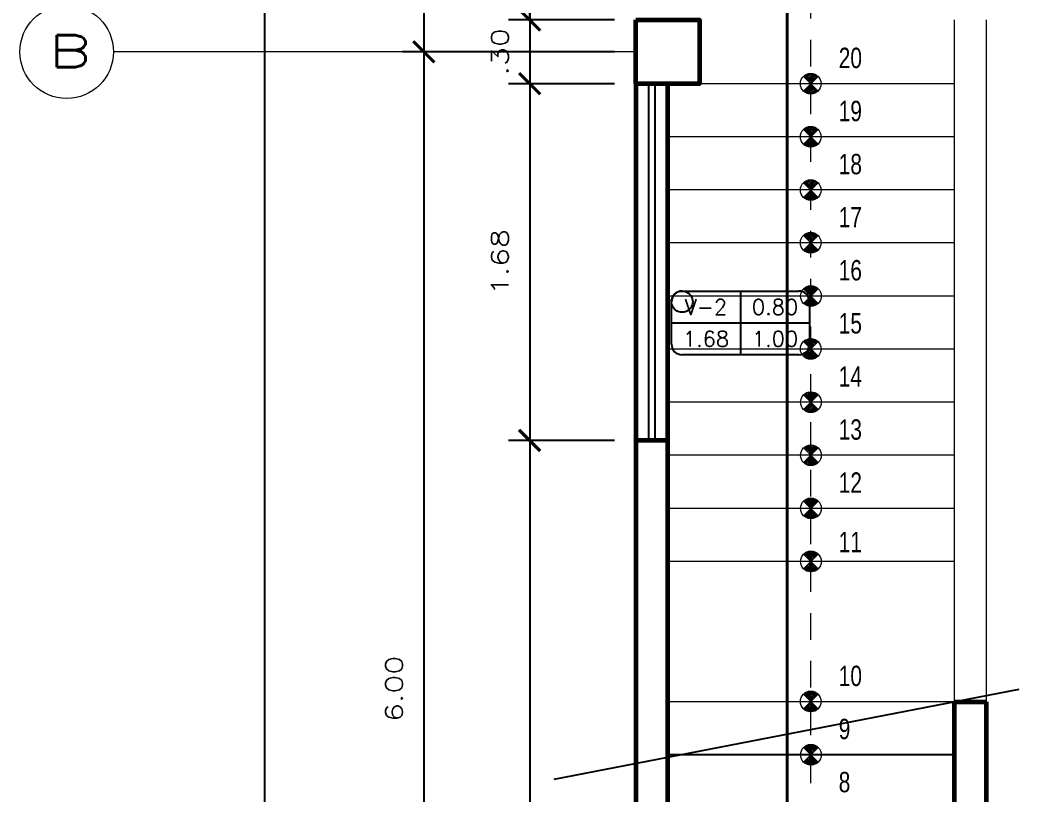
# Model space of a CAD drawing. Header units: millimetres. Extents: x 1313 to 1393.8, y 883.5 to 926.2.
# Drawn here: x 1312.961 to 1317.668, y 910.995 to 914.645 of the extents above; entities that cross this region are included whole.
import ezdxf
from ezdxf.enums import TextEntityAlignment as Align

# ---------------------------------------------------------------- set-up
doc = ezdxf.new("R2010")
doc.units = ezdxf.units.MM
doc.linetypes.add('ACAD_ISO02W100', pattern=[15, 12, -3])
doc.linetypes.add('HIDDEN2', pattern=[0.1875, 0.125, -0.0625])
doc.layers.add('CODIGOS', color=31, linetype='Continuous')
doc.layers.add('Muebles', color=2, linetype='Continuous')
for name, color, linetype, lineweight in [('columnas', 40, 'Continuous', 60), ('cotas', 87, 'Continuous', 15), ('ejes', 147, 'Continuous', 5), ('Linea Corte', 24, 'ACAD_ISO02W100', 70), ('Muros confinados', 3, 'Continuous', 60), ('proy', 42, 'HIDDEN2', 5), ('REFERENCIA', 12, 'Continuous', 5), ('TEXTO', 7, 'Continuous', 5)]:
    doc.layers.add(name, color=color, linetype=linetype, lineweight=lineweight)
doc.styles.add('AN', font='swisscl.ttf')
doc.styles.add('R80-50', font='romans.shx', dxfattribs={"width": 1.3, "height": 0.08})
doc.styles.add('ROMANS', font='romans')
doc.styles.add('TITULOS', font='sanss___.ttf', dxfattribs={"height": 0.3})
doc.dimstyles.new('HORIZONTAL 1.1', dxfattribs={"dimtxt": 0.2, "dimasz": 0.1, "dimexe": 0.1, "dimexo": 0.1, "dimgap": 0.1, "dimtad": 2, "dimzin": 4, "dimdsep": 46, "dimtxsty": 'R80-50', "dimblk": 'ARCHTICK', "dimcen": 0.09, "dimdle": 0.1, "dimclrd": 256, "dimclre": 256, "dimclrt": 7, "dimaunit": 1, "dimazin": 0, "dimtfac": 1, "dimtix": 1, "dimtmove": 0, "dimatfit": 3, "dimldrblk": 'ARCHTICK', "dimfxl": 1, "dimtolj": 1, "dimtzin": 0, "dimarcsym": 0})

# ---------------------------------------------------------------- blocks, each defined once
blk = doc.blocks.new('_ArchTick')
at = {"color": 0, "const_width": 0.15}
blk.add_lwpolyline([(-0.5, -0.5), (0.5, 0.5)], dxfattribs=at)
blk = doc.blocks.new('*D558')
at = {"layer": 'cotas', "lineweight": -2, "transparency": 16777216}
for p, q in [((1315.362599716808, 920.4452182237886), (1315.362599716808, 914.5452182237892)), ((1315.762599716811, 920.3452182237886), (1315.262599716808, 920.3452182237886)), ((1315.762599716811, 914.6452182237892), (1315.262599716808, 914.6452182237892))]:
    blk.add_line(p, q, dxfattribs=at)
at = {"layer": 'Defpoints', "color": 0, "transparency": 16777216}
for p in [(1315.862599716811, 920.3452182237886), (1315.362599716808, 914.6452182237892), (1315.862599716811, 914.6452182237892)]:
    blk.add_point(p, dxfattribs=at)
at = {"layer": 'cotas', "lineweight": -2, "transparency": 16777216, "xscale": 0.1, "yscale": 0.1, "zscale": 0.1}
for p, rotation in [((1315.362599716808, 920.3452182237886), 90), ((1315.362599716808, 914.6452182237892), 270)]:
    blk.add_blockref('_ArchTick', p, dxfattribs=dict(at, rotation=rotation))
at = {"layer": 'cotas', "color": 7, "transparency": 16777216, "insert": (1315.222599716808, 917.4952182237882), "char_height": 0.08, "attachment_point": 5, "rotation": 90, "style": 'R80-50'}
blk.add_mtext('\\A1;5.70', dxfattribs=at)
blk = doc.blocks.new('*D559')
at = {"layer": 'cotas', "lineweight": -2, "transparency": 16777216}
for p, q in [((1315.36259971681, 914.6452182237892), (1315.36259971681, 914.7452182237893)), ((1315.762599716811, 914.6452182237892), (1315.26259971681, 914.6452182237892)), ((1315.36259971681, 914.6452182237892), (1315.36259971681, 914.3452182237891)), ((1315.76259971681, 914.3452182237891), (1315.26259971681, 914.3452182237891)), ((1315.36259971681, 914.3452182237891), (1315.36259971681, 914.245218223789))]:
    blk.add_line(p, q, dxfattribs=at)
at = {"layer": 'Defpoints', "color": 0, "transparency": 16777216}
for p in [(1315.862599716811, 914.6452182237892), (1315.36259971681, 914.3452182237891), (1315.86259971681, 914.3452182237891)]:
    blk.add_point(p, dxfattribs=at)
at = {"layer": 'cotas', "lineweight": -2, "transparency": 16777216, "xscale": 0.1, "yscale": 0.1, "zscale": 0.1}
for p, rotation in [((1315.36259971681, 914.6452182237892), 270), ((1315.36259971681, 914.3452182237891), 90)]:
    blk.add_blockref('_ArchTick', p, dxfattribs=dict(at, rotation=rotation))
at = {"layer": 'cotas', "color": 7, "transparency": 16777216, "insert": (1315.22259971681, 914.4952182237885), "char_height": 0.08, "attachment_point": 5, "rotation": 90, "style": 'R80-50'}
blk.add_mtext('\\A1;.30', dxfattribs=at)
blk = doc.blocks.new('*D560')
at = {"layer": 'cotas', "lineweight": -2, "transparency": 16777216}
for p, q in [((1315.36259971681, 914.4452182237891), (1315.36259971681, 912.5652182237878)), ((1315.76259971681, 914.3452182237891), (1315.26259971681, 914.3452182237891)), ((1315.762599716809, 912.6652182237879), (1315.26259971681, 912.6652182237879))]:
    blk.add_line(p, q, dxfattribs=at)
at = {"layer": 'Defpoints', "color": 0, "transparency": 16777216}
for p in [(1315.86259971681, 914.3452182237891), (1315.36259971681, 912.6652182237879), (1315.862599716809, 912.6652182237879)]:
    blk.add_point(p, dxfattribs=at)
at = {"layer": 'cotas', "lineweight": -2, "transparency": 16777216, "xscale": 0.1, "yscale": 0.1, "zscale": 0.1}
for p, rotation in [((1315.36259971681, 914.3452182237891), 90), ((1315.36259971681, 912.6652182237879), 270)]:
    blk.add_blockref('_ArchTick', p, dxfattribs=dict(at, rotation=rotation))
at = {"layer": 'cotas', "color": 7, "transparency": 16777216, "insert": (1315.22259971681, 913.5052182237878), "char_height": 0.08, "attachment_point": 5, "rotation": 90, "style": 'R80-50'}
blk.add_mtext('\\A1;1.68', dxfattribs=at)
blk = doc.blocks.new('*D561')
at = {"layer": 'cotas', "lineweight": -2, "transparency": 16777216}
for p, q in [((1315.36259971681, 912.7652182237879), (1315.36259971681, 908.6952182237893)), ((1315.762599716809, 912.6652182237879), (1315.26259971681, 912.6652182237879)), ((1315.762599716809, 908.7952182237893), (1315.26259971681, 908.7952182237893))]:
    blk.add_line(p, q, dxfattribs=at)
at = {"layer": 'Defpoints', "color": 0, "transparency": 16777216}
for p in [(1315.862599716809, 912.6652182237879), (1315.36259971681, 908.7952182237893), (1315.862599716809, 908.7952182237893)]:
    blk.add_point(p, dxfattribs=at)
at = {"layer": 'cotas', "lineweight": -2, "transparency": 16777216, "xscale": 0.1, "yscale": 0.1, "zscale": 0.1}
for p, rotation in [((1315.36259971681, 912.6652182237879), 90), ((1315.36259971681, 908.7952182237893), 270)]:
    blk.add_blockref('_ArchTick', p, dxfattribs=dict(at, rotation=rotation))
at = {"layer": 'cotas', "color": 7, "transparency": 16777216, "insert": (1315.22259971681, 910.7302182237879), "char_height": 0.08, "attachment_point": 5, "rotation": 90, "style": 'R80-50'}
blk.add_mtext('\\A1;3.87', dxfattribs=at)
blk = doc.blocks.new('*D572')
at = {"layer": 'cotas', "lineweight": -2, "transparency": 16777216}
for p, q in [((1314.863843276632, 920.5952182237892), (1314.863843276632, 914.3952182237891)), ((1315.76259971681, 920.4952182237892), (1314.763843276632, 920.4952182237892)), ((1315.76259971682, 914.4952182237892), (1314.763843276632, 914.4952182237892))]:
    blk.add_line(p, q, dxfattribs=at)
at = {"layer": 'Defpoints', "color": 0, "transparency": 16777216}
for p in [(1315.86259971681, 920.4952182237892), (1314.863843276632, 914.4952182237892), (1315.86259971682, 914.4952182237892)]:
    blk.add_point(p, dxfattribs=at)
at = {"layer": 'cotas', "lineweight": -2, "transparency": 16777216, "xscale": 0.1, "yscale": 0.1, "zscale": 0.1}
for p, rotation in [((1314.863843276632, 920.4952182237892), 90), ((1314.863843276632, 914.4952182237892), 270)]:
    blk.add_blockref('_ArchTick', p, dxfattribs=dict(at, rotation=rotation))
at = {"layer": 'cotas', "color": 7, "transparency": 16777216, "insert": (1314.723843276631, 917.4952182237885), "char_height": 0.08, "attachment_point": 5, "rotation": 90, "style": 'R80-50'}
blk.add_mtext('\\A1;6.00', dxfattribs=at)
blk = doc.blocks.new('*D573')
at = {"layer": 'cotas', "lineweight": -2, "transparency": 16777216}
for p, q in [((1314.863843276632, 914.595218223789), (1314.863843276632, 908.3952182237894)), ((1315.76259971682, 914.4952182237889), (1314.763843276632, 914.4952182237889)), ((1315.762599716809, 908.4952182237894), (1314.763843276632, 908.4952182237894))]:
    blk.add_line(p, q, dxfattribs=at)
at = {"layer": 'Defpoints', "color": 0, "transparency": 16777216}
for p in [(1315.86259971682, 914.4952182237889), (1314.863843276632, 908.4952182237894), (1315.862599716809, 908.4952182237894)]:
    blk.add_point(p, dxfattribs=at)
at = {"layer": 'cotas', "lineweight": -2, "transparency": 16777216, "xscale": 0.1, "yscale": 0.1, "zscale": 0.1}
for p, rotation in [((1314.863843276632, 914.4952182237889), 90), ((1314.863843276632, 908.4952182237894), 270)]:
    blk.add_blockref('_ArchTick', p, dxfattribs=dict(at, rotation=rotation))
at = {"layer": 'cotas', "color": 7, "transparency": 16777216, "insert": (1314.723843276631, 911.4952182237885), "char_height": 0.08, "attachment_point": 5, "rotation": 90, "style": 'R80-50'}
blk.add_mtext('\\A1;6.00', dxfattribs=at)
blk = doc.blocks.new('*D399')
at = {"layer": 'cotas', "lineweight": -2, "transparency": 16777216}
for p, q in [((1314.113843276632, 923.0952182237892), (1314.113843276632, 908.3952182237887)), ((1315.76259971681, 922.9952182237892), (1314.013843276632, 922.9952182237892)), ((1315.762599716809, 908.4952182237887), (1314.013843276632, 908.4952182237887))]:
    blk.add_line(p, q, dxfattribs=at)
at = {"layer": 'Defpoints', "color": 0, "transparency": 16777216}
for p in [(1315.86259971681, 922.9952182237892), (1314.113843276632, 908.4952182237887), (1315.862599716809, 908.4952182237887)]:
    blk.add_point(p, dxfattribs=at)
at = {"layer": 'cotas', "lineweight": -2, "transparency": 16777216, "xscale": 0.1, "yscale": 0.1, "zscale": 0.1}
for p, rotation in [((1314.113843276632, 922.9952182237892), 90), ((1314.113843276632, 908.4952182237887), 270)]:
    blk.add_blockref('_ArchTick', p, dxfattribs=dict(at, rotation=rotation))
at = {"layer": 'cotas', "color": 7, "transparency": 16777216, "insert": (1313.859316527661, 915.7452182237882), "char_height": 0.3, "attachment_point": 5, "rotation": 90, "style": 'TITULOS'}
blk.add_mtext('\\A1;14.50', dxfattribs=at)
blk = doc.blocks.new('VANOS')
at = {"color": 2}
for p, q in [((-0.2749999999999915, 0.1499999999999968), (0.2750000000000057, 0.1500000000000004)), ((0, 0.1499999999999986), (0, -0.1500000000000021)), ((-0.3250000000000171, -0.100000000000005), (-0.3250000000000171, 0.09999999999999964)), ((0.3250000000000028, 0.09999999999999964), (0.3250000000000028, -0.09999999999999787)), ((-0.3250000000000028, 0), (0.3250000000000028, 0)), ((0.2749999999999915, -0.1500000000000039), (-0.2750000000000057, -0.1500000000000039))]:
    blk.add_line(p, q, dxfattribs=at)
for centre, radius, start, end in [((-0.2750000000000057, 0.1000000000000014), 0.04999999999999716, 180, 180.000000000001), ((-0.2749999999999915, 0.1000000000000014), 0.05, 90, 180), ((0.2750000000000057, 0.1000000000000014), 0.04999999999999805, 90, 90), ((0.2750000000000057, 0.09999999999999787), 0.05, 0, 89.99999999999984), ((-0.2750000000000057, -0.1000000000000014), 0.04999999999999893, 179.999999999998, 270), ((0.2749999999999915, -0.1000000000000014), 0.05000000000000071, 270.0000000000041, 4.071109992273244e-12)]:
    blk.add_arc(centre, radius, start, end, dxfattribs=at)
at = {"color": 3, "style": 'ROMANS'}
for tag, p in [('VANO', (-0.1625000000000085, 0.07499999999999751)), ('ALFEIZAR', (0.1625000000000085, 0.07500000000000107)), ('ANCHO', (-0.1624999999999943, -0.07500000000000107)), ('ALTURA', (0.1625000000000085, -0.07499999999999929))]:
    blk.add_attdef(tag, text='', height=0.0725, dxfattribs=at).set_placement(p, align=Align.MIDDLE)

msp = doc.modelspace()

# ---------------------------------------------------------------- hatches: boundary and pattern name
at = {"layer": 'REFERENCIA'}
h = msp.add_hatch(dxfattribs=at)
h.set_pattern_fill('BASKETWV,_O', color=256, scale=0.04000000000000001, angle=90)
h.set_pattern_definition([(135.0000000000092, (1467.554412622185, 948.3023574898646), (-0.03535533905932852, 0.007071067811859809), [0.04000000000000001, -0.02]), (135.0000000000092, (1467.550877088279, 948.2988219559586), (-0.03535533905932852, 0.007071067811859809), [0.04000000000000001, -0.02]), (135.0000000000092, (1467.547341554373, 948.2952864220526), (-0.03535533905932852, 0.007071067811859809), [0.04000000000000001, -0.02]), (135.0000000000092, (1467.543806020467, 948.2917508881467), (-0.03535533905932852, 0.007071067811859809), [0.04000000000000001, -0.02]), (135.0000000000092, (1467.540270486561, 948.2882153542407), (-0.03535533905932852, 0.007071067811859809), [-0.01, 0.02, -0.03000000000000001]), (225.0000000000092, (1467.53319941875, 948.2952864220526), (0.007071067811871145, -0.03535533905932625), [0.02, -0.02]), (225.0000000000092, (1467.529663884844, 948.2988219559586), (0.007071067811871145, -0.03535533905932625), [0.02, -0.02]), (225.0000000000092, (1467.526128350938, 948.3023574898646), (0.007071067811871145, -0.03535533905932625), [0.02, -0.02]), (225.0000000000092, (1467.522592817032, 948.3058930237705), (0.007071067811871145, -0.03535533905932625), [0.02, -0.02]), (225.0000000000092, (1467.519057283126, 948.3094285576765), (0.007071067811871145, -0.03535533905932625), [0.02, -0.02])])
h.paths.add_polyline_path([(1316.652151178251, 914.3107237262686, 0.414213562373044), (1316.721140173289, 914.3107237262686), (1316.68664567577, 914.3452182237877)])
h.paths.add_polyline_path([(1316.652151178251, 914.3797127213068), (1316.68664567577, 914.3452182237877), (1316.721140173289, 914.3797127213068, 0.4142135623730951)])
h = msp.add_hatch(dxfattribs=at)
h.set_pattern_fill('BASKETWV,_O', color=256, scale=0.04000000000000001, angle=90)
h.set_pattern_definition([(135.0000000000092, (1467.554412622185, 948.0523574898646), (-0.03535533905932852, 0.007071067811859809), [0.04000000000000001, -0.02]), (135.0000000000092, (1467.550877088279, 948.0488219559586), (-0.03535533905932852, 0.007071067811859809), [0.04000000000000001, -0.02]), (135.0000000000092, (1467.547341554373, 948.0452864220526), (-0.03535533905932852, 0.007071067811859809), [0.04000000000000001, -0.02]), (135.0000000000092, (1467.543806020467, 948.0417508881467), (-0.03535533905932852, 0.007071067811859809), [0.04000000000000001, -0.02]), (135.0000000000092, (1467.540270486561, 948.0382153542407), (-0.03535533905932852, 0.007071067811859809), [-0.01, 0.02, -0.03000000000000001]), (225.0000000000092, (1467.53319941875, 948.0452864220526), (0.007071067811871145, -0.03535533905932625), [0.02, -0.02]), (225.0000000000092, (1467.529663884844, 948.0488219559586), (0.007071067811871145, -0.03535533905932625), [0.02, -0.02]), (225.0000000000092, (1467.526128350938, 948.0523574898646), (0.007071067811871145, -0.03535533905932625), [0.02, -0.02]), (225.0000000000092, (1467.522592817032, 948.0558930237705), (0.007071067811871145, -0.03535533905932625), [0.02, -0.02]), (225.0000000000092, (1467.519057283126, 948.0594285576765), (0.007071067811871145, -0.03535533905932625), [0.02, -0.02])])
h.paths.add_polyline_path([(1316.652151178251, 914.0607237262686, 0.414213562373044), (1316.721140173289, 914.0607237262686), (1316.68664567577, 914.0952182237877)])
h.paths.add_polyline_path([(1316.652151178251, 914.1297127213068), (1316.68664567577, 914.0952182237877), (1316.721140173289, 914.1297127213068, 0.4142135623730951)])
h = msp.add_hatch(dxfattribs=at)
h.set_pattern_fill('BASKETWV,_O', color=256, scale=0.04000000000000001, angle=90)
h.set_pattern_definition([(135.0000000000092, (1467.554412622185, 947.8014034488149), (-0.03535533905932852, 0.007071067811859809), [0.04000000000000001, -0.02]), (135.0000000000092, (1467.550877088279, 947.7978679149089), (-0.03535533905932852, 0.007071067811859809), [0.04000000000000001, -0.02]), (135.0000000000092, (1467.547341554373, 947.794332381003), (-0.03535533905932852, 0.007071067811859809), [0.04000000000000001, -0.02]), (135.0000000000092, (1467.543806020467, 947.790796847097), (-0.03535533905932852, 0.007071067811859809), [0.04000000000000001, -0.02]), (135.0000000000092, (1467.540270486561, 947.787261313191), (-0.03535533905932852, 0.007071067811859809), [-0.01, 0.02, -0.03000000000000001]), (225.0000000000092, (1467.53319941875, 947.794332381003), (0.007071067811871145, -0.03535533905932625), [0.02, -0.02]), (225.0000000000092, (1467.529663884844, 947.7978679149089), (0.007071067811871145, -0.03535533905932625), [0.02, -0.02]), (225.0000000000092, (1467.526128350938, 947.8014034488149), (0.007071067811871145, -0.03535533905932625), [0.02, -0.02]), (225.0000000000092, (1467.522592817032, 947.8049389827208), (0.007071067811871145, -0.03535533905932625), [0.02, -0.02]), (225.0000000000092, (1467.519057283126, 947.8084745166268), (0.007071067811871145, -0.03535533905932625), [0.02, -0.02])])
h.paths.add_polyline_path([(1316.652151178251, 913.809769685219, 0.414213562373044), (1316.721140173289, 913.809769685219), (1316.68664567577, 913.844264182738)])
h.paths.add_polyline_path([(1316.652151178251, 913.8787586802571), (1316.68664567577, 913.844264182738), (1316.721140173289, 913.8787586802571, 0.4142135623730951)])
h = msp.add_hatch(dxfattribs=at)
h.set_pattern_fill('BASKETWV,_O', color=256, scale=0.04000000000000001, angle=90)
h.set_pattern_definition([(135.0000000000092, (1467.554412622185, 947.5533115309142), (-0.03535533905932852, 0.007071067811859809), [0.04000000000000001, -0.02]), (135.0000000000092, (1467.550877088279, 947.5497759970083), (-0.03535533905932852, 0.007071067811859809), [0.04000000000000001, -0.02]), (135.0000000000092, (1467.547341554373, 947.5462404631023), (-0.03535533905932852, 0.007071067811859809), [0.04000000000000001, -0.02]), (135.0000000000092, (1467.543806020467, 947.5427049291964), (-0.03535533905932852, 0.007071067811859809), [0.04000000000000001, -0.02]), (135.0000000000092, (1467.540270486561, 947.5391693952904), (-0.03535533905932852, 0.007071067811859809), [-0.01, 0.02, -0.03000000000000001]), (225.0000000000092, (1467.53319941875, 947.5462404631023), (0.007071067811871145, -0.03535533905932625), [0.02, -0.02]), (225.0000000000092, (1467.529663884844, 947.5497759970083), (0.007071067811871145, -0.03535533905932625), [0.02, -0.02]), (225.0000000000092, (1467.526128350938, 947.5533115309142), (0.007071067811871145, -0.03535533905932625), [0.02, -0.02]), (225.0000000000092, (1467.522592817032, 947.5568470648202), (0.007071067811871145, -0.03535533905932625), [0.02, -0.02]), (225.0000000000092, (1467.519057283126, 947.5603825987262), (0.007071067811871145, -0.03535533905932625), [0.02, -0.02])])
h.paths.add_polyline_path([(1316.652151178251, 913.5616777673183, 0.414213562373044), (1316.721140173289, 913.5616777673183), (1316.68664567577, 913.5961722648374)])
h.paths.add_polyline_path([(1316.652151178251, 913.6306667623564), (1316.68664567577, 913.5961722648374), (1316.721140173289, 913.6306667623564, 0.4142135623730951)])
h = msp.add_hatch(dxfattribs=at)
h.set_pattern_fill('BASKETWV,_O', color=256, scale=0.04000000000000001, angle=90)
h.set_pattern_definition([(135.0000000000092, (1467.555366663234, 947.302357489865), (-0.03535533905932852, 0.007071067811859809), [0.04000000000000001, -0.02]), (135.0000000000092, (1467.551831129328, 947.298821955959), (-0.03535533905932852, 0.007071067811859809), [0.04000000000000001, -0.02]), (135.0000000000092, (1467.548295595422, 947.2952864220531), (-0.03535533905932852, 0.007071067811859809), [0.04000000000000001, -0.02]), (135.0000000000092, (1467.544760061516, 947.2917508881471), (-0.03535533905932852, 0.007071067811859809), [0.04000000000000001, -0.02]), (135.0000000000092, (1467.54122452761, 947.2882153542412), (-0.03535533905932852, 0.007071067811859809), [-0.01, 0.02, -0.03000000000000001]), (225.0000000000092, (1467.534153459798, 947.2952864220531), (0.007071067811871145, -0.03535533905932625), [0.02, -0.02]), (225.0000000000092, (1467.530617925892, 947.298821955959), (0.007071067811871145, -0.03535533905932625), [0.02, -0.02]), (225.0000000000092, (1467.527082391986, 947.302357489865), (0.007071067811871145, -0.03535533905932625), [0.02, -0.02]), (225.0000000000092, (1467.52354685808, 947.305893023771), (0.007071067811871145, -0.03535533905932625), [0.02, -0.02]), (225.0000000000092, (1467.520011324174, 947.3094285576769), (0.007071067811871145, -0.03535533905932625), [0.02, -0.02])])
h.paths.add_polyline_path([(1316.6531052193, 913.3107237262691, 0.414213562373044), (1316.722094214338, 913.3107237262691), (1316.687599716819, 913.3452182237882)])
h.paths.add_polyline_path([(1316.6531052193, 913.3797127213072), (1316.687599716819, 913.3452182237882), (1316.722094214338, 913.3797127213072, 0.4142135623730951)])
h = msp.add_hatch(dxfattribs=at)
h.set_pattern_fill('BASKETWV,_O', color=256, scale=0.04000000000000001, angle=90)
h.set_pattern_definition([(135.0000000000092, (1467.554412622185, 947.0533115309142), (-0.03535533905932852, 0.007071067811859809), [0.04000000000000001, -0.02]), (135.0000000000092, (1467.550877088279, 947.0497759970083), (-0.03535533905932852, 0.007071067811859809), [0.04000000000000001, -0.02]), (135.0000000000092, (1467.547341554373, 947.0462404631023), (-0.03535533905932852, 0.007071067811859809), [0.04000000000000001, -0.02]), (135.0000000000092, (1467.543806020467, 947.0427049291964), (-0.03535533905932852, 0.007071067811859809), [0.04000000000000001, -0.02]), (135.0000000000092, (1467.540270486561, 947.0391693952904), (-0.03535533905932852, 0.007071067811859809), [-0.01, 0.02, -0.03000000000000001]), (225.0000000000092, (1467.53319941875, 947.0462404631023), (0.007071067811871145, -0.03535533905932625), [0.02, -0.02]), (225.0000000000092, (1467.529663884844, 947.0497759970083), (0.007071067811871145, -0.03535533905932625), [0.02, -0.02]), (225.0000000000092, (1467.526128350938, 947.0533115309142), (0.007071067811871145, -0.03535533905932625), [0.02, -0.02]), (225.0000000000092, (1467.522592817032, 947.0568470648202), (0.007071067811871145, -0.03535533905932625), [0.02, -0.02]), (225.0000000000092, (1467.519057283126, 947.0603825987262), (0.007071067811871145, -0.03535533905932625), [0.02, -0.02])])
h.paths.add_polyline_path([(1316.652151178251, 913.0616777673183, 0.414213562373044), (1316.721140173289, 913.0616777673183), (1316.68664567577, 913.0961722648374)])
h.paths.add_polyline_path([(1316.652151178251, 913.1306667623564), (1316.68664567577, 913.0961722648374), (1316.721140173289, 913.1306667623564, 0.4142135623730951)])
h = msp.add_hatch(dxfattribs=at)
h.set_pattern_fill('BASKETWV,_O', color=256, scale=0.04000000000000001, angle=90)
h.set_pattern_definition([(135.0000000000092, (1467.555366663234, 946.802357489865), (-0.03535533905932852, 0.007071067811859809), [0.04000000000000001, -0.02]), (135.0000000000092, (1467.551831129328, 946.798821955959), (-0.03535533905932852, 0.007071067811859809), [0.04000000000000001, -0.02]), (135.0000000000092, (1467.548295595422, 946.7952864220531), (-0.03535533905932852, 0.007071067811859809), [0.04000000000000001, -0.02]), (135.0000000000092, (1467.544760061516, 946.7917508881471), (-0.03535533905932852, 0.007071067811859809), [0.04000000000000001, -0.02]), (135.0000000000092, (1467.54122452761, 946.7882153542412), (-0.03535533905932852, 0.007071067811859809), [-0.01, 0.02, -0.03000000000000001]), (225.0000000000092, (1467.534153459798, 946.7952864220531), (0.007071067811871145, -0.03535533905932625), [0.02, -0.02]), (225.0000000000092, (1467.530617925892, 946.798821955959), (0.007071067811871145, -0.03535533905932625), [0.02, -0.02]), (225.0000000000092, (1467.527082391986, 946.802357489865), (0.007071067811871145, -0.03535533905932625), [0.02, -0.02]), (225.0000000000092, (1467.52354685808, 946.805893023771), (0.007071067811871145, -0.03535533905932625), [0.02, -0.02]), (225.0000000000092, (1467.520011324174, 946.8094285576769), (0.007071067811871145, -0.03535533905932625), [0.02, -0.02])])
h.paths.add_polyline_path([(1316.6531052193, 912.8107237262691, 0.414213562373044), (1316.722094214338, 912.8107237262691), (1316.687599716819, 912.8452182237882)])
h.paths.add_polyline_path([(1316.6531052193, 912.8797127213072), (1316.687599716819, 912.8452182237882), (1316.722094214338, 912.8797127213072, 0.4142135623730951)])
h = msp.add_hatch(dxfattribs=at)
h.set_pattern_fill('BASKETWV,_O', color=256, scale=0.04000000000000001, angle=90)
h.set_pattern_definition([(135.0000000000092, (1467.555366663235, 946.5523574898655), (-0.03535533905932852, 0.007071067811859809), [0.04000000000000001, -0.02]), (135.0000000000092, (1467.551831129329, 946.5488219559595), (-0.03535533905932852, 0.007071067811859809), [0.04000000000000001, -0.02]), (135.0000000000092, (1467.548295595423, 946.5452864220536), (-0.03535533905932852, 0.007071067811859809), [0.04000000000000001, -0.02]), (135.0000000000092, (1467.544760061517, 946.5417508881476), (-0.03535533905932852, 0.007071067811859809), [0.04000000000000001, -0.02]), (135.0000000000092, (1467.541224527611, 946.5382153542416), (-0.03535533905932852, 0.007071067811859809), [-0.01, 0.02, -0.03000000000000001]), (225.0000000000092, (1467.534153459799, 946.5452864220536), (0.007071067811871145, -0.03535533905932625), [0.02, -0.02]), (225.0000000000092, (1467.530617925893, 946.5488219559595), (0.007071067811871145, -0.03535533905932625), [0.02, -0.02]), (225.0000000000092, (1467.527082391987, 946.5523574898655), (0.007071067811871145, -0.03535533905932625), [0.02, -0.02]), (225.0000000000092, (1467.523546858081, 946.5558930237714), (0.007071067811871145, -0.03535533905932625), [0.02, -0.02]), (225.0000000000092, (1467.520011324175, 946.5594285576774), (0.007071067811871145, -0.03535533905932625), [0.02, -0.02])])
h.paths.add_polyline_path([(1316.6531052193, 912.5607237262695, 0.414213562373044), (1316.722094214338, 912.5607237262695), (1316.687599716819, 912.5952182237886)])
h.paths.add_polyline_path([(1316.6531052193, 912.6297127213077), (1316.687599716819, 912.5952182237886), (1316.722094214338, 912.6297127213077, 0.4142135623730951)])
h = msp.add_hatch(dxfattribs=at)
h.set_pattern_fill('BASKETWV,_O', color=256, scale=0.04000000000000001, angle=90)
h.set_pattern_definition([(135.0000000000092, (1467.555366663235, 946.302357489865), (-0.03535533905932852, 0.007071067811859809), [0.04000000000000001, -0.02]), (135.0000000000092, (1467.551831129329, 946.298821955959), (-0.03535533905932852, 0.007071067811859809), [0.04000000000000001, -0.02]), (135.0000000000092, (1467.548295595423, 946.2952864220531), (-0.03535533905932852, 0.007071067811859809), [0.04000000000000001, -0.02]), (135.0000000000092, (1467.544760061517, 946.2917508881471), (-0.03535533905932852, 0.007071067811859809), [0.04000000000000001, -0.02]), (135.0000000000092, (1467.541224527611, 946.2882153542412), (-0.03535533905932852, 0.007071067811859809), [-0.01, 0.02, -0.03000000000000001]), (225.0000000000092, (1467.534153459799, 946.2952864220531), (0.007071067811871145, -0.03535533905932625), [0.02, -0.02]), (225.0000000000092, (1467.530617925893, 946.298821955959), (0.007071067811871145, -0.03535533905932625), [0.02, -0.02]), (225.0000000000092, (1467.527082391987, 946.302357489865), (0.007071067811871145, -0.03535533905932625), [0.02, -0.02]), (225.0000000000092, (1467.523546858081, 946.305893023771), (0.007071067811871145, -0.03535533905932625), [0.02, -0.02]), (225.0000000000092, (1467.520011324175, 946.3094285576765), (0.007071067811871145, -0.03535533905932625), [0.02, -0.02])])
h.paths.add_polyline_path([(1316.6531052193, 912.3107237262691, 0.414213562373044), (1316.722094214338, 912.3107237262691), (1316.687599716819, 912.3452182237882)])
h.paths.add_polyline_path([(1316.6531052193, 912.3797127213072), (1316.687599716819, 912.3452182237882), (1316.722094214338, 912.3797127213072, 0.4142135623730951)])
h = msp.add_hatch(dxfattribs=at)
h.set_pattern_fill('BASKETWV,_O', color=256, scale=0.04000000000000001, angle=90)
h.set_pattern_definition([(135.0000000000092, (1467.555366663235, 946.052357489865), (-0.03535533905932852, 0.007071067811859809), [0.04000000000000001, -0.02]), (135.0000000000092, (1467.551831129329, 946.048821955959), (-0.03535533905932852, 0.007071067811859809), [0.04000000000000001, -0.02]), (135.0000000000092, (1467.548295595423, 946.0452864220531), (-0.03535533905932852, 0.007071067811859809), [0.04000000000000001, -0.02]), (135.0000000000092, (1467.544760061517, 946.0417508881471), (-0.03535533905932852, 0.007071067811859809), [0.04000000000000001, -0.02]), (135.0000000000092, (1467.541224527611, 946.0382153542412), (-0.03535533905932852, 0.007071067811859809), [-0.01, 0.02, -0.03000000000000001]), (225.0000000000092, (1467.534153459799, 946.0452864220531), (0.007071067811871145, -0.03535533905932625), [0.02, -0.02]), (225.0000000000092, (1467.530617925893, 946.048821955959), (0.007071067811871145, -0.03535533905932625), [0.02, -0.02]), (225.0000000000092, (1467.527082391987, 946.052357489865), (0.007071067811871145, -0.03535533905932625), [0.02, -0.02]), (225.0000000000092, (1467.523546858081, 946.055893023771), (0.007071067811871145, -0.03535533905932625), [0.02, -0.02]), (225.0000000000092, (1467.520011324175, 946.0594285576769), (0.007071067811871145, -0.03535533905932625), [0.02, -0.02])])
h.paths.add_polyline_path([(1316.6531052193, 912.0607237262691, 0.414213562373044), (1316.722094214338, 912.0607237262691), (1316.687599716819, 912.0952182237882)])
h.paths.add_polyline_path([(1316.6531052193, 912.1297127213072), (1316.687599716819, 912.0952182237882), (1316.722094214338, 912.1297127213072, 0.4142135623730951)])
h = msp.add_hatch(dxfattribs=at)
h.set_pattern_fill('BASKETWV,_O', color=256, scale=0.04000000000000001, angle=90)
h.set_pattern_definition([(135.0000000000092, (1467.554412622177, 945.3930297411541), (-0.03535533905932852, 0.007071067811859809), [0.04000000000000001, -0.02]), (135.0000000000092, (1467.550877088271, 945.3894942072482), (-0.03535533905932852, 0.007071067811859809), [0.04000000000000001, -0.02]), (135.0000000000092, (1467.547341554365, 945.3859586733422), (-0.03535533905932852, 0.007071067811859809), [0.04000000000000001, -0.02]), (135.0000000000092, (1467.543806020459, 945.3824231394362), (-0.03535533905932852, 0.007071067811859809), [0.04000000000000001, -0.02]), (135.0000000000092, (1467.540270486553, 945.3788876055303), (-0.03535533905932852, 0.007071067811859809), [-0.01, 0.02, -0.03000000000000001]), (225.0000000000092, (1467.533199418741, 945.3859586733422), (0.007071067811871145, -0.03535533905932625), [0.02, -0.02]), (225.0000000000092, (1467.529663884835, 945.3894942072482), (0.007071067811871145, -0.03535533905932625), [0.02, -0.02]), (225.0000000000092, (1467.526128350929, 945.3930297411541), (0.007071067811871145, -0.03535533905932625), [0.02, -0.02]), (225.0000000000092, (1467.522592817023, 945.3965652750601), (0.007071067811871145, -0.03535533905932625), [0.02, -0.02]), (225.0000000000092, (1467.519057283117, 945.400100808966), (0.007071067811871145, -0.03535533905932625), [0.02, -0.02])])
h.paths.add_polyline_path([(1316.652151178242, 911.4013959775582, 0.414213562373044), (1316.72114017328, 911.4013959775582), (1316.686645675761, 911.4358904750773)])
h.paths.add_polyline_path([(1316.652151178242, 911.4703849725963), (1316.686645675761, 911.4358904750773), (1316.72114017328, 911.4703849725963, 0.4142135623730951)])
h = msp.add_hatch(dxfattribs=at)
h.set_pattern_fill('BASKETWV,_O', color=256, scale=0.04000000000000001, angle=90)
h.set_pattern_definition([(135.0000000000092, (1467.555366663225, 945.1420757001049), (-0.03535533905932852, 0.007071067811859809), [0.04000000000000001, -0.02]), (135.0000000000092, (1467.551831129319, 945.1385401661989), (-0.03535533905932852, 0.007071067811859809), [0.04000000000000001, -0.02]), (135.0000000000092, (1467.548295595413, 945.135004632293), (-0.03535533905932852, 0.007071067811859809), [0.04000000000000001, -0.02]), (135.0000000000092, (1467.544760061508, 945.131469098387), (-0.03535533905932852, 0.007071067811859809), [0.04000000000000001, -0.02]), (135.0000000000092, (1467.541224527602, 945.127933564481), (-0.03535533905932852, 0.007071067811859809), [-0.01, 0.02, -0.03000000000000001]), (225.0000000000092, (1467.53415345979, 945.135004632293), (0.007071067811871145, -0.03535533905932625), [0.02, -0.02]), (225.0000000000092, (1467.530617925884, 945.1385401661989), (0.007071067811871145, -0.03535533905932625), [0.02, -0.02]), (225.0000000000092, (1467.527082391978, 945.1420757001049), (0.007071067811871145, -0.03535533905932625), [0.02, -0.02]), (225.0000000000092, (1467.523546858072, 945.1456112340109), (0.007071067811871145, -0.03535533905932625), [0.02, -0.02]), (225.0000000000092, (1467.520011324166, 945.1491467679168), (0.007071067811871145, -0.03535533905932625), [0.02, -0.02])])
h.paths.add_polyline_path([(1316.653105219291, 911.150441936509, 0.414213562373044), (1316.722094214329, 911.150441936509), (1316.68759971681, 911.184936434028)])
h.paths.add_polyline_path([(1316.653105219291, 911.2194309315471), (1316.68759971681, 911.184936434028), (1316.722094214329, 911.2194309315471, 0.4142135623730951)])

# ---------------------------------------------------------------- linework, layer by layer
at = {"layer": 'columnas'}
msp.add_lwpolyline([(1315.862599716819, 914.6452182237888), (1316.162599716819, 914.6452182237888), (1316.162599716819, 914.3452182237882), (1315.862599716819, 914.3452182237882)], close=True, dxfattribs=at)
at = {"layer": 'ejes', "color": 5, "ltscale": 3}
msp.add_lwpolyline([(1315.862599716819, 914.4952182237887), (1313.401079985716, 914.4952182237887)], dxfattribs=at)
at = {"layer": 'ejes', "color": 4, "linetype": 'Continuous'}
msp.add_circle((1313.181309616456, 914.4952182237887), 0.22, dxfattribs=at)
at = {"layer": 'Linea Corte', "lineweight": 40, "ltscale": 3}
msp.add_line((1316.575241044525, 924.8346790237408), (1316.575241044523, 905.2505122195173), dxfattribs=at)
at = {"layer": 'Muebles'}
for p, q in [((1315.92259971681, 914.3452182237886), (1315.922599716809, 912.6652182237879)), ((1315.95259971681, 914.3452182237886), (1315.952599716809, 912.6652182237879)), ((1315.478503103617, 911.069932418826), (1317.668062374314, 911.494113386899)), ((1317.36259971681, 911.1849364340285), (1316.01259971681, 911.1849364340285))]:
    msp.add_line(p, q, dxfattribs=at)
at = {"layer": 'Muros confinados'}
for p, q in [((1315.86259971681, 914.3452182237886), (1315.862599716809, 912.6652182237879)), ((1316.01259971681, 914.3452182237886), (1316.012599716809, 912.6652182237879)), ((1315.862599716809, 912.6652182237879), (1315.862599716809, 911.5515115673345)), ((1316.01259971681, 912.6652182237874), (1315.862599716809, 912.6652182237874)), ((1316.01259971681, 912.6652182237879), (1316.012599716809, 908.7952182237902)), ((1315.862599716809, 911.5515115673345), (1315.862599716809, 908.7952182237898)), ((1317.362599716811, 911.434936434028), (1317.36259971681, 908.4952182237887)), ((1317.362599716811, 911.434936434028), (1317.512763392861, 911.434936434028)), ((1317.512599716809, 911.4349364340285), (1317.51259971681, 908.4952182237887))]:
    msp.add_line(p, q, dxfattribs=at)
at = {"layer": 'proy'}
msp.add_line((1316.68759971682, 908.5765917459441), (1316.68759971682, 914.9223784710564), dxfattribs=at)
at = {"layer": 'proy', "ltscale": 40}
for p, q in [((1317.362599716819, 914.6452182237892), (1317.36259971682, 911.4349364340299)), ((1317.512599716819, 914.6452182237892), (1317.512763392861, 911.434936434028)), ((1317.36259971682, 914.3452182237886), (1316.012599716819, 914.3452182237882)), ((1317.362599716819, 914.0952182237886), (1316.01259971681, 914.0952182237882)), ((1317.36259971682, 913.8452182237886), (1316.01259971681, 913.8452182237877)), ((1317.362599716819, 913.5952182237886), (1316.012599716819, 913.5952182237882)), ((1317.362599716819, 913.3452182237886), (1316.012599716819, 913.3452182237877)), ((1317.362599716819, 913.0952182237886), (1316.012599716819, 913.0952182237882)), ((1317.362599716819, 912.8452182237886), (1316.012599716819, 912.8452182237882)), ((1317.362599716819, 912.5952182237886), (1316.012599716819, 912.5952182237882)), ((1317.36259971682, 912.3452182237886), (1316.012599716819, 912.3452182237882)), ((1317.362599716821, 912.0952182237886), (1316.012599716819, 912.0952182237882)), ((1317.36259971681, 911.4349364340285), (1316.01259971681, 911.4349364340285))]:
    msp.add_line(p, q, dxfattribs=at)
at = {"layer": 'REFERENCIA'}
for p, q in [((1316.652151178251, 914.3107237262686), (1316.721140173289, 914.3797127213068)), ((1316.652151178251, 914.3797127213068), (1316.721140173289, 914.3107237262686)), ((1316.652151178251, 914.0607237262686), (1316.721140173289, 914.1297127213068)), ((1316.652151178251, 914.1297127213068), (1316.721140173289, 914.0607237262686)), ((1316.652151178251, 913.809769685219), (1316.721140173289, 913.8787586802571)), ((1316.652151178251, 913.8787586802571), (1316.721140173289, 913.809769685219)), ((1316.652151178251, 913.5616777673183), (1316.721140173289, 913.6306667623564)), ((1316.652151178251, 913.6306667623564), (1316.721140173289, 913.5616777673183)), ((1316.6531052193, 913.3107237262691), (1316.722094214338, 913.3797127213072)), ((1316.6531052193, 913.3797127213072), (1316.722094214338, 913.3107237262691)), ((1316.652151178251, 913.0616777673183), (1316.721140173289, 913.1306667623564)), ((1316.652151178251, 913.1306667623564), (1316.721140173289, 913.0616777673183)), ((1316.6531052193, 912.8107237262691), (1316.722094214338, 912.8797127213072)), ((1316.6531052193, 912.8797127213072), (1316.722094214338, 912.8107237262691)), ((1316.6531052193, 912.5607237262695), (1316.722094214338, 912.6297127213077)), ((1316.6531052193, 912.6297127213077), (1316.722094214338, 912.5607237262695)), ((1316.6531052193, 912.3797127213072), (1316.722094214338, 912.3107237262691)), ((1316.6531052193, 912.3107237262691), (1316.722094214338, 912.3797127213072)), ((1316.6531052193, 912.0607237262691), (1316.722094214338, 912.1297127213072)), ((1316.6531052193, 912.1297127213072), (1316.722094214338, 912.0607237262691)), ((1316.652151178242, 911.4013959775582), (1316.72114017328, 911.4703849725963)), ((1316.652151178242, 911.4703849725963), (1316.72114017328, 911.4013959775582)), ((1316.653105219291, 911.150441936509), (1316.722094214329, 911.2194309315471)), ((1316.653105219291, 911.2194309315471), (1316.722094214329, 911.150441936509))]:
    msp.add_line(p, q, dxfattribs=at)
for centre in [(1316.68664567577, 914.3452182237877), (1316.68664567577, 914.0952182237877), (1316.68664567577, 913.844264182738), (1316.68664567577, 913.5961722648374), (1316.687599716819, 913.3452182237882), (1316.68664567577, 913.0961722648374), (1316.687599716819, 912.8452182237882), (1316.687599716819, 912.5952182237886), (1316.687599716819, 912.3452182237882), (1316.687599716819, 912.0952182237882), (1316.686645675761, 911.4358904750773), (1316.68759971681, 911.184936434028)]:
    msp.add_circle(centre, 0.04878258621865825, dxfattribs=at)

# ---------------------------------------------------------------- block references
at = {"layer": 'CODIGOS'}
msp.add_blockref('VANOS', (1316.355890415809, 913.2184984836397), dxfattribs=at).add_auto_attribs({'ANCHO': '1.68', 'VANO': 'V-2', 'ALTURA': '1.00', 'ALFEIZAR': '0.80'})

# ---------------------------------------------------------------- texts
at = {"layer": 'ejes', "color": 3, "linetype": 'Continuous', "ltscale": 0.75, "style": 'ROMANS', "width": 1.5}
msp.add_text('B', height=0.15, dxfattribs=at).set_placement((1313.096632036781, 914.4238012103676))
at = {"layer": 'TEXTO', "style": 'AN'}
for s, p in [('20', (1316.81861444553, 914.4186594727569)), ('19', (1316.81861444553, 914.1686594727569)), ('18', (1316.81861444553, 913.9186594727569)), ('17', (1316.81861444553, 913.6686594727569)), ('16', (1316.81861444553, 913.4186594727573)), ('15', (1316.81861444553, 913.1686594727578)), ('14', (1316.81861444553, 912.9186594727578)), ('13', (1316.81861444553, 912.6686594727578)), ('12', (1316.81861444553, 912.4186594727578)), ('11', (1316.81861444553, 912.1386594727576)), ('10', (1316.81861444552, 911.5083776829977)), ('9', (1316.81861444552, 911.2583776829972)), ('8', (1316.81861444552, 911.0083776829972))]:
    msp.add_text(s, height=0.096, dxfattribs=at).set_placement(p)

# ---------------------------------------------------------------- dimensions: what is measured, and where the dimension line sits
at = {"layer": 'cotas'}
dim = msp.add_aligned_dim(p1=(1315.86259971681, 922.9952182237887), p2=(1315.862599716808, 908.4952182237882), distance=-1.7487564401760665, dimstyle='HORIZONTAL 1.1', override={"dimtxt": 0.5, "dimtxsty": 'TITULOS'}, dxfattribs=at)
dim.commit()
dim.dimension.update_dxf_attribs({"geometry": '*D399', "text_midpoint": (1313.859316527661, 915.7452182237882)})
for base, p1, p2, picture, middle in [((1314.863843276632, 914.4952182237892), (1315.86259971681, 920.4952182237887), (1315.862599716819, 914.4952182237887), '*D572', (1314.723843276631, 917.4952182237885)), ((1315.362599716808, 914.6452182237892), (1315.86259971681, 920.3452182237882), (1315.86259971681, 914.6452182237888), '*D558', (1315.222599716808, 917.4952182237882)), ((1315.36259971681, 914.3452182237891), (1315.86259971681, 914.6452182237888), (1315.86259971681, 914.3452182237886), '*D559', (1315.22259971681, 914.4952182237885)), ((1314.863843276632, 908.4952182237894), (1315.862599716819, 914.4952182237885), (1315.862599716809, 908.4952182237889), '*D573', (1314.723843276631, 911.4952182237885)), ((1315.36259971681, 912.6652182237879), (1315.86259971681, 914.3452182237886), (1315.862599716809, 912.6652182237874), '*D560', (1315.22259971681, 913.5052182237878)), ((1315.36259971681, 908.7952182237893), (1315.862599716809, 912.6652182237874), (1315.862599716809, 908.7952182237889), '*D561', (1315.22259971681, 910.7302182237879))]:
    dim = msp.add_linear_dim(base=base, p1=p1, p2=p2, angle=90, dimstyle='HORIZONTAL 1.1', dxfattribs=at)
    dim.commit()
    dim.dimension.update_dxf_attribs({"geometry": picture, "text_midpoint": middle})

doc.saveas('drawing.dxf')
